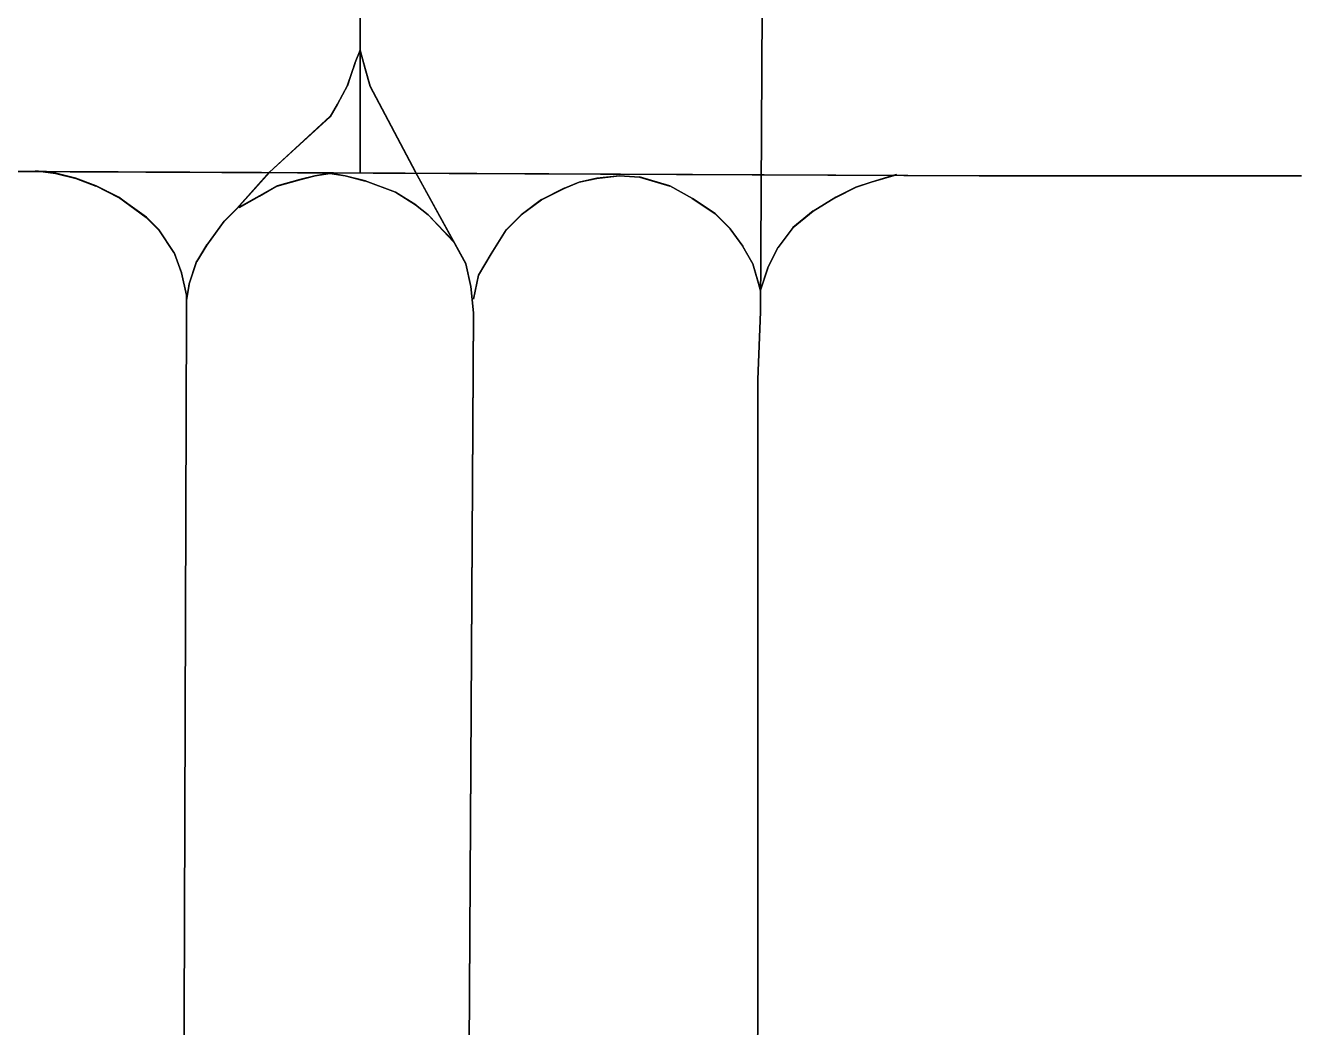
# Model space of a CAD drawing. Extents: x -291248544 to -291003570, y 98625193 to 98746984.
# Drawn here: x -291102699 to -291091094, y 98647190 to 98656306 of the extents above; entities that cross this region are included whole.
import ezdxf

# ---------------------------------------------------------------- set-up
doc = ezdxf.new("R2010")
doc.units = 0

msp = doc.modelspace()

# ---------------------------------------------------------------- linework, layer by layer
at = {"layer": 'mg_to_dxf', "color": 2}
for points in [[(-291095832.83, 98686728.93), (-291095833.82, 98686729.94), (-291096016.93, 98653701.3), (-291096015.93, 98653702.28)], [(-291096015.93, 98653702.28), (-291096014.93, 98653701.26), (-291095831.82, 98686729.93), (-291095832.83, 98686728.93)], [(-291099655.15, 98656516.53), (-291099656.15, 98656517.53), (-291099656.15, 98654971.58), (-291099655.15, 98654972.58)], [(-291099655.15, 98654972.58), (-291099654.15, 98654971.58), (-291099654.15, 98656517.53), (-291099655.15, 98656516.53)], [(-291099655.74, 98656080.68), (-291099654.37, 98656086.79), (-291099702.05, 98655967.59), (-291099700.74, 98655968.18)], [(-291099700.74, 98655968.18), (-291099700.17, 98655966.9), (-291099654.75, 98656080.46), (-291099655.74, 98656080.68)], [(-291099654.74, 98656080.62), (-291099655.37, 98656086.85), (-291099655.75, 98656080.52), (-291099654.74, 98656080.62)], [(-291099654.74, 98656080.62), (-291099655.75, 98656080.52), (-291099610.21, 98655909.74), (-291099609.5, 98655910.98)], [(-291099655.74, 98656080.68), (-291099654.75, 98656080.46), (-291099654.37, 98656086.79), (-291099655.74, 98656080.68)], [(-291099609.5, 98655910.98), (-291099608.28, 98655910.28), (-291099655.37, 98656086.85), (-291099654.74, 98656080.62)], [(-291099701.09, 98655967.24), (-291099701.71, 98655968.53), (-291099770.67, 98655761.64), (-291099769.43, 98655762.19)], [(-291099769.43, 98655762.19), (-291099768.83, 98655760.85), (-291099699.83, 98655967.84), (-291099701.09, 98655967.24)], [(-291099700.74, 98655968.18), (-291099702.05, 98655967.59), (-291099700.17, 98655966.9), (-291099700.74, 98655968.18)], [(-291099701.09, 98655967.24), (-291099699.83, 98655967.84), (-291099701.71, 98655968.53), (-291099701.09, 98655967.24)], [(-291099609.24, 98655910.01), (-291099608.55, 98655911.24), (-291099610.48, 98655910.71), (-291099609.24, 98655910.01)], [(-291099609.24, 98655910.01), (-291099610.48, 98655910.71), (-291099564.39, 98655749.42), (-291099563.74, 98655750.76)], [(-291099609.5, 98655910.98), (-291099610.21, 98655909.74), (-291099608.28, 98655910.28), (-291099609.5, 98655910.98)], [(-291099563.74, 98655750.76), (-291099562.53, 98655750.17), (-291099608.55, 98655911.24), (-291099609.24, 98655910.01)], [(-291099769.83, 98655761.28), (-291099770.28, 98655762.56), (-291099862.25, 98655590.11), (-291099860.91, 98655590.5)], [(-291099860.91, 98655590.5), (-291099860.51, 98655589.12), (-291099768.43, 98655761.77), (-291099769.83, 98655761.28)], [(-291099769.43, 98655762.19), (-291099770.67, 98655761.64), (-291099768.83, 98655760.85), (-291099769.43, 98655762.19)], [(-291099769.83, 98655761.28), (-291099768.43, 98655761.77), (-291099770.28, 98655762.56), (-291099769.83, 98655761.28)], [(-291099563.36, 98655749.83), (-291099562.9, 98655751.09), (-291099564.77, 98655750.34), (-291099563.36, 98655749.83)], [(-291099563.36, 98655749.83), (-291099564.77, 98655750.34), (-291099152.26, 98654971.17), (-291099151.85, 98654972.52)], [(-291099563.74, 98655750.76), (-291099564.39, 98655749.42), (-291099562.53, 98655750.17), (-291099563.74, 98655750.76)], [(-291099151.85, 98654972.52), (-291099150.49, 98654972.1), (-291099562.9, 98655751.09), (-291099563.36, 98655749.83)], [(-291099861.4, 98655589.63), (-291099861.76, 98655590.98), (-291099930.85, 98655475.82), (-291099929.55, 98655476.05)], [(-291099929.55, 98655476.05), (-291099929.29, 98655474.54), (-291099860.02, 98655589.99), (-291099861.4, 98655589.63)], [(-291099860.91, 98655590.5), (-291099862.25, 98655590.11), (-291099860.51, 98655589.12), (-291099860.91, 98655590.5)], [(-291099861.4, 98655589.63), (-291099860.02, 98655589.99), (-291099861.76, 98655590.98), (-291099861.4, 98655589.63)], [(-291099930.18, 98655475.28), (-291099930.22, 98655476.6), (-291100480.21, 98654972.44), (-291100478.76, 98654972.41)], [(-291100478.76, 98654972.41), (-291100478.78, 98654971.03), (-291099928.65, 98655475.32), (-291099930.18, 98655475.28)], [(-291099929.55, 98655476.05), (-291099930.85, 98655475.82), (-291099929.29, 98655474.54), (-291099929.55, 98655476.05)], [(-291099930.18, 98655475.28), (-291099928.65, 98655475.32), (-291099930.22, 98655476.6), (-291099930.18, 98655475.28)], [(-291106429.55, 98654994.96), (-291106430.56, 98654993.97), (-291094024.16, 98654936.74), (-291094025.16, 98654937.75)], [(-291094025.16, 98654937.75), (-291094024.15, 98654938.74), (-291106430.55, 98654995.97), (-291106429.55, 98654994.96)], [(-291102607.23, 98654983.46), (-291102608.1, 98654984.57), (-291102608.35, 98654982.59), (-291102607.23, 98654983.46)], [(-291102607.23, 98654983.46), (-291102608.35, 98654982.59), (-291102424.31, 98654959.59), (-291102425.12, 98654960.69)], [(-291102425.12, 98654960.69), (-291102423.94, 98654961.55), (-291102608.1, 98654984.57), (-291102607.23, 98654983.46)], [(-291102424.14, 98654960.51), (-291102424.92, 98654961.74), (-291102425.29, 98654959.77), (-291102424.14, 98654960.51)], [(-291102424.14, 98654960.51), (-291102425.29, 98654959.77), (-291102241.33, 98654913.78), (-291102242, 98654914.98)], [(-291102425.12, 98654960.69), (-291102424.31, 98654959.59), (-291102423.94, 98654961.55), (-291102425.12, 98654960.69)], [(-291102242, 98654914.98), (-291102240.73, 98654915.69), (-291102424.92, 98654961.74), (-291102424.14, 98654960.51)], [(-291102241.05, 98654914.68), (-291102241.69, 98654915.99), (-291102242.28, 98654914.08), (-291102241.05, 98654914.68)], [(-291102241.05, 98654914.68), (-291102242.28, 98654914.08), (-291102058.34, 98654845.1), (-291102058.88, 98654846.37)], [(-291102242, 98654914.98), (-291102241.33, 98654913.78), (-291102240.73, 98654915.69), (-291102242, 98654914.98)], [(-291102058.88, 98654846.37), (-291102057.54, 98654846.93), (-291102241.69, 98654915.99), (-291102241.05, 98654914.68)], [(-291100479.46, 98654971.7), (-291100479.5, 98654973.15), (-291100777.73, 98654640.51), (-291100776.34, 98654640.57)], [(-291100776.34, 98654640.57), (-291100776.28, 98654639.14), (-291100478.08, 98654971.75), (-291100479.46, 98654971.7)], [(-291100478.76, 98654972.41), (-291100480.21, 98654972.44), (-291100478.78, 98654971.03), (-291100478.76, 98654972.41)], [(-291100479.46, 98654971.7), (-291100478.08, 98654971.75), (-291100479.5, 98654973.15), (-291100479.46, 98654971.7)], [(-291100204.95, 98654903.28), (-291100204.24, 98654904.51), (-291100411.33, 98654846.99), (-291100409.98, 98654846.33)], [(-291100409.98, 98654846.33), (-291100410.56, 98654845.13), (-291100203.73, 98654902.58), (-291100204.95, 98654903.28)], [(-291100067.62, 98654937.62), (-291100066.86, 98654938.85), (-291100205.21, 98654904.26), (-291100203.98, 98654903.53)], [(-291100203.98, 98654903.53), (-291100205.21, 98654904.26), (-291100204.7, 98654902.32), (-291100203.98, 98654903.53)], [(-291100204.95, 98654903.28), (-291100203.73, 98654902.58), (-291100204.24, 98654904.51), (-291100204.95, 98654903.28)], [(-291100203.98, 98654903.53), (-291100204.7, 98654902.32), (-291100066.45, 98654936.89), (-291100067.62, 98654937.62)], [(-291099930.31, 98654960.55), (-291099929.31, 98654961.73), (-291100067.84, 98654938.64), (-291100066.65, 98654937.83)], [(-291100066.65, 98654937.83), (-291100067.84, 98654938.64), (-291100067.43, 98654936.68), (-291100066.65, 98654937.83)], [(-291100067.62, 98654937.62), (-291100066.45, 98654936.89), (-291100066.86, 98654938.85), (-291100067.62, 98654937.62)], [(-291100066.65, 98654937.83), (-291100067.43, 98654936.68), (-291099929.31, 98654959.7), (-291099930.31, 98654960.55)], [(-291099929.31, 98654960.55), (-291099930.31, 98654961.73), (-291099930.31, 98654959.7), (-291099929.31, 98654960.55)], [(-291099792.97, 98654937.83), (-291099791.78, 98654938.64), (-291099930.31, 98654961.73), (-291099929.31, 98654960.55)], [(-291099930.31, 98654960.55), (-291099929.31, 98654959.7), (-291099929.31, 98654961.73), (-291099930.31, 98654960.55)], [(-291099929.31, 98654960.55), (-291099930.31, 98654959.7), (-291099792.19, 98654936.68), (-291099792.97, 98654937.83)], [(-291099792, 98654937.62), (-291099792.76, 98654938.85), (-291099793.17, 98654936.89), (-291099792, 98654937.62)], [(-291099792, 98654937.62), (-291099793.17, 98654936.89), (-291099609.19, 98654890.89), (-291099609.86, 98654892.09)], [(-291099792.97, 98654937.83), (-291099792.19, 98654936.68), (-291099791.78, 98654938.64), (-291099792.97, 98654937.83)], [(-291099609.86, 98654892.09), (-291099608.59, 98654892.8), (-291099792.76, 98654938.85), (-291099792, 98654937.62)], [(-291099655.15, 98654972.58), (-291099656.15, 98654971.58), (-291099654.15, 98654971.58), (-291099655.15, 98654972.58)], [(-291099608.91, 98654891.79), (-291099609.55, 98654893.1), (-291099610.14, 98654891.19), (-291099608.91, 98654891.79)], [(-291099608.91, 98654891.79), (-291099610.14, 98654891.19), (-291099334.69, 98654787.89), (-291099335.19, 98654789.15)], [(-291099609.86, 98654892.09), (-291099609.19, 98654890.89), (-291099608.59, 98654892.8), (-291099609.86, 98654892.09)], [(-291099335.19, 98654789.15), (-291099333.8, 98654789.7), (-291099609.55, 98654893.1), (-291099608.91, 98654891.79)], [(-291099151.37, 98654971.64), (-291099150.97, 98654973), (-291099152.73, 98654972.03), (-291099151.37, 98654971.64)], [(-291099151.37, 98654971.64), (-291099152.73, 98654972.03), (-291098694.55, 98654135.86), (-291098694.09, 98654137.1)], [(-291099151.85, 98654972.52), (-291099152.26, 98654971.17), (-291099150.49, 98654972.1), (-291099151.85, 98654972.52)], [(-291098694.09, 98654137.1), (-291098692.66, 98654136.57), (-291099150.97, 98654973), (-291099151.37, 98654971.64)], [(-291097664.34, 98654880.33), (-291097663.72, 98654881.68), (-291097802.09, 98654824.02), (-291097800.75, 98654823.5)], [(-291097800.75, 98654823.5), (-291097801.25, 98654822.2), (-291097663.12, 98654879.76), (-291097664.34, 98654880.33)], [(-291097504.15, 98654914.75), (-291097503.33, 98654915.95), (-291097664.67, 98654881.38), (-291097663.39, 98654880.63)], [(-291097663.39, 98654880.63), (-291097664.67, 98654881.38), (-291097664.07, 98654879.46), (-291097663.39, 98654880.63)], [(-291097664.34, 98654880.33), (-291097663.12, 98654879.76), (-291097663.72, 98654881.68), (-291097664.34, 98654880.33)], [(-291097663.39, 98654880.63), (-291097664.07, 98654879.46), (-291097503.01, 98654913.97), (-291097504.15, 98654914.75)], [(-291097298.17, 98654937.69), (-291097297.19, 98654938.8), (-291097504.32, 98654915.79), (-291097503.16, 98654914.91)], [(-291097503.16, 98654914.91), (-291097504.32, 98654915.79), (-291097504, 98654913.81), (-291097503.16, 98654914.91)], [(-291097504.15, 98654914.75), (-291097503.01, 98654913.97), (-291097503.33, 98654915.95), (-291097504.15, 98654914.75)], [(-291097503.16, 98654914.91), (-291097504, 98654913.81), (-291097297.15, 98654936.8), (-291097298.17, 98654937.69)], [(-291097297.17, 98654937.71), (-291097298.19, 98654938.78), (-291097298.15, 98654936.77), (-291097297.17, 98654937.71)], [(-291097115.07, 98654926.33), (-291097113.89, 98654927.26), (-291097298.19, 98654938.78), (-291097297.17, 98654937.71)], [(-291097298.17, 98654937.69), (-291097297.15, 98654936.8), (-291097297.19, 98654938.8), (-291097298.17, 98654937.69)], [(-291097297.17, 98654937.71), (-291097298.15, 98654936.77), (-291097114.23, 98654925.28), (-291097115.07, 98654926.33)], [(-291097114.08, 98654926.16), (-291097114.87, 98654927.43), (-291097115.22, 98654925.45), (-291097114.08, 98654926.16)], [(-291097114.08, 98654926.16), (-291097115.22, 98654925.45), (-291096839.81, 98654845.12), (-291096840.39, 98654846.33)], [(-291097115.07, 98654926.33), (-291097114.23, 98654925.28), (-291097113.89, 98654927.26), (-291097115.07, 98654926.33)], [(-291096840.39, 98654846.33), (-291096839.03, 98654846.98), (-291097114.87, 98654927.43), (-291097114.08, 98654926.16)], [(-291095009.32, 98654880.37), (-291095008.68, 98654881.64), (-291095147.04, 98654835.52), (-291095145.7, 98654834.91)], [(-291095145.7, 98654834.91), (-291095146.27, 98654833.66), (-291095008.07, 98654879.73), (-291095009.32, 98654880.37)], [(-291094780.45, 98654949.04), (-291094779.78, 98654950.29), (-291095009.63, 98654881.33), (-291095008.37, 98654880.67)], [(-291095008.37, 98654880.67), (-291095009.63, 98654881.33), (-291095009.03, 98654879.43), (-291095008.37, 98654880.67)], [(-291095009.32, 98654880.37), (-291095008.07, 98654879.73), (-291095008.68, 98654881.64), (-291095009.32, 98654880.37)], [(-291095008.37, 98654880.67), (-291095009.03, 98654879.43), (-291094779.2, 98654948.37), (-291094780.45, 98654949.04)], [(-291094780.45, 98654949.04), (-291094779.2, 98654948.37), (-291094779.78, 98654950.29), (-291094780.45, 98654949.04)], [(-291094025.16, 98654937.75), (-291094024.16, 98654936.74), (-291094024.15, 98654938.74), (-291094025.16, 98654937.75)], [(-291094024.16, 98654937.74), (-291094025.16, 98654938.74), (-291094025.16, 98654936.74), (-291094024.16, 98654937.74)], [(-291092102.55, 98654937.74), (-291092101.55, 98654938.74), (-291094025.16, 98654938.74), (-291094024.16, 98654937.74)], [(-291094024.16, 98654937.74), (-291094025.16, 98654936.74), (-291092101.55, 98654936.74), (-291092102.55, 98654937.74)], [(-291092102.55, 98654937.74), (-291092101.55, 98654936.74), (-291092101.55, 98654938.74), (-291092102.55, 98654937.74)], [(-291092101.55, 98654937.74), (-291092102.55, 98654938.74), (-291092102.55, 98654936.74), (-291092101.55, 98654937.74)], [(-291091095.47, 98654937.74), (-291091094.47, 98654938.74), (-291092102.55, 98654938.74), (-291092101.55, 98654937.74)], [(-291092101.55, 98654937.74), (-291092102.55, 98654936.74), (-291091094.47, 98654936.74), (-291091095.47, 98654937.74)], [(-291091095.47, 98654937.74), (-291091094.47, 98654936.74), (-291091094.47, 98654938.74), (-291091095.47, 98654937.74)], [(-291102057.96, 98654845.97), (-291102058.46, 98654847.33), (-291102059.26, 98654845.5), (-291102057.96, 98654845.97)], [(-291102057.96, 98654845.97), (-291102059.26, 98654845.5), (-291101852.49, 98654742.11), (-291101852.87, 98654743.42)], [(-291102058.88, 98654846.37), (-291102058.34, 98654845.1), (-291102057.54, 98654846.93), (-291102058.88, 98654846.37)], [(-291101852.87, 98654743.42), (-291101851.45, 98654743.83), (-291102058.46, 98654847.33), (-291102057.96, 98654845.97)], [(-291100410.9, 98654845.94), (-291100410.41, 98654847.37), (-291100571.61, 98654755.26), (-291100570.24, 98654754.89)], [(-291100570.24, 98654754.89), (-291100570.62, 98654753.52), (-291100409.64, 98654845.51), (-291100410.9, 98654845.94)], [(-291100409.98, 98654846.33), (-291100411.33, 98654846.99), (-291100410.56, 98654845.13), (-291100409.98, 98654846.33)], [(-291100410.9, 98654845.94), (-291100409.64, 98654845.51), (-291100410.41, 98654847.37), (-291100410.9, 98654845.94)], [(-291099334.29, 98654788.7), (-291099334.7, 98654790.14), (-291099335.59, 98654788.34), (-291099334.29, 98654788.7)], [(-291099334.29, 98654788.7), (-291099335.59, 98654788.34), (-291099151.77, 98654673.45), (-291099152.04, 98654674.8)], [(-291099335.19, 98654789.15), (-291099334.69, 98654787.89), (-291099333.8, 98654789.7), (-291099335.19, 98654789.15)], [(-291099152.04, 98654674.8), (-291099150.61, 98654675.08), (-291099334.7, 98654790.14), (-291099334.29, 98654788.7)], [(-291097801.66, 98654823.08), (-291097801.18, 98654824.44), (-291098008.18, 98654720.94), (-291098006.75, 98654720.53)], [(-291098006.75, 98654720.53), (-291098007.12, 98654719.23), (-291097800.34, 98654822.62), (-291097801.66, 98654823.08)], [(-291097800.75, 98654823.5), (-291097802.09, 98654824.02), (-291097801.25, 98654822.2), (-291097800.75, 98654823.5)], [(-291097801.66, 98654823.08), (-291097800.34, 98654822.62), (-291097801.18, 98654824.44), (-291097801.66, 98654823.08)], [(-291096839.46, 98654845.95), (-291096839.96, 98654847.36), (-291096840.73, 98654845.51), (-291096839.46, 98654845.95)], [(-291096839.46, 98654845.95), (-291096840.73, 98654845.51), (-291096633.99, 98654730.65), (-291096634.35, 98654731.99)], [(-291096840.39, 98654846.33), (-291096839.81, 98654845.12), (-291096839.03, 98654846.98), (-291096840.39, 98654846.33)], [(-291096634.35, 98654731.99), (-291096632.95, 98654732.36), (-291096839.96, 98654847.36), (-291096839.46, 98654845.95)], [(-291095146.63, 98654834.52), (-291095146.11, 98654835.9), (-291095330.22, 98654743.85), (-291095328.84, 98654743.42)], [(-291095328.84, 98654743.42), (-291095329.25, 98654742.1), (-291095145.35, 98654834.05), (-291095146.63, 98654834.52)], [(-291095145.7, 98654834.91), (-291095147.04, 98654835.52), (-291095146.27, 98654833.66), (-291095145.7, 98654834.91)], [(-291095146.63, 98654834.52), (-291095145.35, 98654834.05), (-291095146.11, 98654835.9), (-291095146.63, 98654834.52)], [(-291101852.01, 98654742.9), (-291101852.3, 98654744.35), (-291101853.34, 98654742.63), (-291101852.01, 98654742.9)], [(-291101852.01, 98654742.9), (-291101853.34, 98654742.63), (-291101600.89, 98654559.03), (-291101601.05, 98654560.38)], [(-291101852.87, 98654743.42), (-291101852.49, 98654742.11), (-291101851.45, 98654743.83), (-291101852.87, 98654743.42)], [(-291101601.05, 98654560.38), (-291101599.59, 98654560.56), (-291101852.3, 98654744.35), (-291101852.01, 98654742.9)], [(-291100777.03, 98654639.84), (-291100777.05, 98654641.24), (-291100892.23, 98654526.06), (-291100890.76, 98654526.11)], [(-291100777.03, 98654639.84), (-291100775.59, 98654639.86), (-291100777.05, 98654641.24), (-291100777.03, 98654639.84)], [(-291100571.11, 98654754.39), (-291100570.74, 98654755.75), (-291100754.71, 98654652.27), (-291100753.35, 98654651.89)], [(-291100753.35, 98654651.89), (-291100754.71, 98654652.27), (-291100753.73, 98654650.53), (-291100753.35, 98654651.89)], [(-291100753.35, 98654651.89), (-291100753.73, 98654650.53), (-291100569.75, 98654754.01), (-291100571.11, 98654754.39)], [(-291100570.24, 98654754.89), (-291100571.61, 98654755.26), (-291100570.62, 98654753.52), (-291100570.24, 98654754.89)], [(-291100571.11, 98654754.39), (-291100569.75, 98654754.01), (-291100570.74, 98654755.75), (-291100571.11, 98654754.39)], [(-291099151.22, 98654674.22), (-291099151.42, 98654675.66), (-291099152.58, 98654674.03), (-291099151.22, 98654674.22)], [(-291099151.22, 98654674.22), (-291099152.58, 98654674.03), (-291099037.46, 98654581.93), (-291099037.56, 98654583.29)], [(-291099152.04, 98654674.8), (-291099151.77, 98654673.45), (-291099150.61, 98654675.08), (-291099152.04, 98654674.8)], [(-291099037.56, 98654583.29), (-291099036.1, 98654583.4), (-291099151.42, 98654675.66), (-291099151.22, 98654674.22)], [(-291098007.6, 98654720.01), (-291098007.33, 98654721.46), (-291098191.37, 98654583.43), (-291098189.91, 98654583.28)], [(-291098189.91, 98654583.28), (-291098190.05, 98654581.92), (-291098006.27, 98654719.75), (-291098007.6, 98654720.01)], [(-291098006.75, 98654720.53), (-291098008.18, 98654720.94), (-291098007.12, 98654719.23), (-291098006.75, 98654720.53)], [(-291098007.6, 98654720.01), (-291098006.27, 98654719.75), (-291098007.33, 98654721.46), (-291098007.6, 98654720.01)], [(-291096633.49, 98654731.47), (-291096633.81, 98654732.88), (-291096634.85, 98654731.17), (-291096633.49, 98654731.47)], [(-291096633.49, 98654731.47), (-291096634.85, 98654731.17), (-291096428.14, 98654593.37), (-291096428.34, 98654594.7)], [(-291096634.35, 98654731.99), (-291096633.99, 98654730.65), (-291096632.95, 98654732.36), (-291096634.35, 98654731.99)], [(-291096428.34, 98654594.7), (-291096426.86, 98654594.92), (-291096633.81, 98654732.88), (-291096633.49, 98654731.47)], [(-291095329.71, 98654742.93), (-291095329.34, 98654744.33), (-291095536.28, 98654617.87), (-291095534.85, 98654617.57)], [(-291095534.85, 98654617.57), (-291095535.13, 98654616.23), (-291095328.37, 98654742.58), (-291095329.71, 98654742.93)], [(-291095328.84, 98654743.42), (-291095330.22, 98654743.85), (-291095329.25, 98654742.1), (-291095328.84, 98654743.42)], [(-291095329.71, 98654742.93), (-291095328.37, 98654742.58), (-291095329.34, 98654744.33), (-291095329.71, 98654742.93)], [(-291101600.29, 98654559.73), (-291101600.35, 98654561.21), (-291101601.65, 98654559.68), (-291101600.29, 98654559.73)], [(-291101600.29, 98654559.73), (-291101601.65, 98654559.68), (-291101486.63, 98654444.66), (-291101486.56, 98654446)], [(-291101601.05, 98654560.38), (-291101600.89, 98654559.03), (-291101599.59, 98654560.56), (-291101601.05, 98654560.38)], [(-291101486.56, 98654446), (-291101485.07, 98654445.93), (-291101600.35, 98654561.21), (-291101600.29, 98654559.73)], [(-291100891.41, 98654525.35), (-291100891.58, 98654526.81), (-291101052.46, 98654308.48), (-291101051.03, 98654308.72)], [(-291101051.03, 98654308.72), (-291101050.8, 98654307.36), (-291100890.06, 98654525.51), (-291100891.41, 98654525.35)], [(-291100890.76, 98654526.11), (-291100892.23, 98654526.06), (-291100890.71, 98654524.75), (-291100890.76, 98654526.11)], [(-291100891.41, 98654525.35), (-291100890.06, 98654525.51), (-291100891.58, 98654526.81), (-291100891.41, 98654525.35)], [(-291100890.76, 98654526.11), (-291100890.71, 98654524.75), (-291100775.59, 98654639.86), (-291100777.03, 98654639.84)], [(-291100776.34, 98654640.57), (-291100777.73, 98654640.51), (-291100776.28, 98654639.14), (-291100776.34, 98654640.57)], [(-291099036.82, 98654582.61), (-291099036.84, 98654584.08), (-291099038.19, 98654582.6), (-291099036.82, 98654582.61)], [(-291099036.82, 98654582.61), (-291099038.19, 98654582.6), (-291098808.67, 98654341.6), (-291098808.63, 98654343.01)], [(-291099037.56, 98654583.29), (-291099037.46, 98654581.93), (-291099036.1, 98654583.4), (-291099037.56, 98654583.29)], [(-291098808.63, 98654343.01), (-291098807.22, 98654342.98), (-291099036.84, 98654584.08), (-291099036.82, 98654582.61)], [(-291098190.66, 98654582.62), (-291098190.61, 98654584.09), (-291098328.78, 98654445.92), (-291098327.28, 98654446)], [(-291098327.28, 98654446), (-291098327.21, 98654444.66), (-291098189.3, 98654582.57), (-291098190.66, 98654582.62)], [(-291098189.91, 98654583.28), (-291098191.37, 98654583.43), (-291098190.05, 98654581.92), (-291098189.91, 98654583.28)], [(-291098190.66, 98654582.62), (-291098189.3, 98654582.57), (-291098190.61, 98654584.09), (-291098190.66, 98654582.62)], [(-291096427.56, 98654594.07), (-291096427.64, 98654595.55), (-291096428.91, 98654594), (-291096427.56, 98654594.07)], [(-291096427.56, 98654594.07), (-291096428.91, 98654594), (-291096291, 98654456.09), (-291096290.94, 98654457.45)], [(-291096428.34, 98654594.7), (-291096428.14, 98654593.37), (-291096426.86, 98654594.92), (-291096428.34, 98654594.7)], [(-291096290.94, 98654457.45), (-291096289.47, 98654457.39), (-291096427.64, 98654595.55), (-291096427.56, 98654594.07)], [(-291095535.67, 98654616.99), (-291095535.47, 98654618.44), (-291095719.5, 98654468.92), (-291095717.99, 98654468.85)], [(-291095717.99, 98654468.85), (-291095718.05, 98654467.52), (-291095534.31, 98654616.81), (-291095535.67, 98654616.99)], [(-291095534.85, 98654617.57), (-291095536.28, 98654617.87), (-291095535.13, 98654616.23), (-291095534.85, 98654617.57)], [(-291095535.67, 98654616.99), (-291095534.31, 98654616.81), (-291095535.47, 98654618.44), (-291095535.67, 98654616.99)], [(-291101485.93, 98654445.23), (-291101485.71, 98654446.7), (-291101487.26, 98654445.43), (-291101485.93, 98654445.23)], [(-291101485.93, 98654445.23), (-291101487.26, 98654445.43), (-291101349.49, 98654238.78), (-291101349.16, 98654240.07)], [(-291101486.56, 98654446), (-291101486.63, 98654444.66), (-291101485.07, 98654445.93), (-291101486.56, 98654446)], [(-291101349.16, 98654240.07), (-291101347.7, 98654239.69), (-291101485.71, 98654446.7), (-291101485.93, 98654445.23)], [(-291098327.91, 98654445.22), (-291098328.15, 98654446.7), (-291098466.09, 98654228.31), (-291098464.7, 98654228.63)], [(-291098464.7, 98654228.63), (-291098464.38, 98654227.27), (-291098326.58, 98654445.45), (-291098327.91, 98654445.22)], [(-291098327.28, 98654446), (-291098328.78, 98654445.92), (-291098327.21, 98654444.66), (-291098327.28, 98654446)], [(-291098327.91, 98654445.22), (-291098326.58, 98654445.45), (-291098328.15, 98654446.7), (-291098327.91, 98654445.22)], [(-291096290.3, 98654456.68), (-291096290.11, 98654458.15), (-291096291.65, 98654456.85), (-291096290.3, 98654456.68)], [(-291096290.3, 98654456.68), (-291096291.65, 98654456.85), (-291096176.7, 98654295.93), (-291096176.44, 98654297.28)], [(-291096290.94, 98654457.45), (-291096291, 98654456.09), (-291096289.47, 98654457.39), (-291096290.94, 98654457.45)], [(-291096176.44, 98654297.28), (-291096175.01, 98654297.01), (-291096290.11, 98654458.15), (-291096290.3, 98654456.68)], [(-291095718.69, 98654468.13), (-291095718.81, 98654469.64), (-291095856.87, 98654285.56), (-291095855.41, 98654285.83)], [(-291095855.41, 98654285.83), (-291095855.16, 98654284.5), (-291095717.36, 98654468.24), (-291095718.69, 98654468.13)], [(-291095717.99, 98654468.85), (-291095719.5, 98654468.92), (-291095718.05, 98654467.52), (-291095717.99, 98654468.85)], [(-291095718.69, 98654468.13), (-291095717.36, 98654468.24), (-291095718.81, 98654469.64), (-291095718.69, 98654468.13)], [(-291101051.59, 98654307.89), (-291101051.9, 98654309.3), (-291101144.06, 98654159.54), (-291101142.62, 98654159.97)], [(-291101142.62, 98654159.97), (-291101142.23, 98654158.69), (-291101050.24, 98654308.19), (-291101051.59, 98654307.89)], [(-291101051.03, 98654308.72), (-291101052.46, 98654308.48), (-291101050.8, 98654307.36), (-291101051.03, 98654308.72)], [(-291101051.59, 98654307.89), (-291101050.24, 98654308.19), (-291101051.9, 98654309.3), (-291101051.59, 98654307.89)], [(-291098808.63, 98654343.01), (-291098808.67, 98654341.6), (-291098807.22, 98654342.98), (-291098808.63, 98654343.01)], [(-291096175.9, 98654296.44), (-291096175.55, 98654297.85), (-291096177.24, 98654296.77), (-291096175.9, 98654296.44)], [(-291096175.9, 98654296.44), (-291096177.24, 98654296.77), (-291096085.27, 98654135.83), (-291096084.84, 98654137.1)], [(-291096176.44, 98654297.28), (-291096176.7, 98654295.93), (-291096175.01, 98654297.01), (-291096176.44, 98654297.28)], [(-291096084.84, 98654137.1), (-291096083.42, 98654136.61), (-291096175.55, 98654297.85), (-291096175.9, 98654296.44)], [(-291101348.7, 98654239.18), (-291101348.16, 98654240.58), (-291101349.95, 98654239.67), (-291101348.7, 98654239.18)], [(-291101348.7, 98654239.18), (-291101349.95, 98654239.67), (-291101281, 98654055.79), (-291101280.39, 98654057.02)], [(-291101349.16, 98654240.07), (-291101349.49, 98654238.78), (-291101347.7, 98654239.69), (-291101349.16, 98654240.07)], [(-291101280.39, 98654057.02), (-291101279.08, 98654056.37), (-291101348.16, 98654240.58), (-291101348.7, 98654239.18)], [(-291098465.22, 98654227.78), (-291098465.57, 98654229.16), (-291098580.61, 98654033.59), (-291098579.15, 98654034.1)], [(-291098579.15, 98654034.1), (-291098578.72, 98654032.86), (-291098463.86, 98654228.12), (-291098465.22, 98654227.78)], [(-291098464.7, 98654228.63), (-291098466.09, 98654228.31), (-291098464.38, 98654227.27), (-291098464.7, 98654228.63)], [(-291098465.22, 98654227.78), (-291098463.86, 98654228.12), (-291098465.57, 98654229.16), (-291098465.22, 98654227.78)], [(-291095855.94, 98654284.98), (-291095856.34, 98654286.41), (-291095948.42, 98654102.26), (-291095947.04, 98654102.77)], [(-291095947.04, 98654102.77), (-291095946.56, 98654101.49), (-291095854.63, 98654285.35), (-291095855.94, 98654284.98)], [(-291095855.41, 98654285.83), (-291095856.87, 98654285.56), (-291095855.16, 98654284.5), (-291095855.41, 98654285.83)], [(-291095855.94, 98654284.98), (-291095854.63, 98654285.35), (-291095856.34, 98654286.41), (-291095855.94, 98654284.98)], [(-291101143.04, 98654159.07), (-291101143.64, 98654160.45), (-291101212.68, 98653953.31), (-291101211.39, 98653954.03)], [(-291101211.39, 98653954.03), (-291101210.73, 98653952.84), (-291101141.81, 98654159.6), (-291101143.04, 98654159.07)], [(-291101142.62, 98654159.97), (-291101144.06, 98654159.54), (-291101142.23, 98654158.69), (-291101142.62, 98654159.97)], [(-291101143.04, 98654159.07), (-291101141.81, 98654159.6), (-291101143.64, 98654160.45), (-291101143.04, 98654159.07)], [(-291098693.74, 98654136.16), (-291098693.01, 98654137.51), (-291098694.9, 98654136.79), (-291098693.74, 98654136.16)], [(-291098693.74, 98654136.16), (-291098694.9, 98654136.79), (-291098648.95, 98653930.02), (-291098648.18, 98653931.15)], [(-291098694.09, 98654137.1), (-291098694.55, 98654135.86), (-291098692.66, 98654136.57), (-291098694.09, 98654137.1)], [(-291098648.18, 98653931.15), (-291098646.97, 98653930.33), (-291098693.01, 98654137.51), (-291098693.74, 98654136.16)], [(-291096084.46, 98654136.17), (-291096083.8, 98654137.53), (-291096085.66, 98654136.75), (-291096084.46, 98654136.17)], [(-291096084.46, 98654136.17), (-291096085.66, 98654136.75), (-291096016.75, 98653895.58), (-291096016.07, 98653896.81)], [(-291096084.84, 98654137.1), (-291096085.27, 98654135.83), (-291096083.42, 98654136.61), (-291096084.84, 98654137.1)], [(-291096016.07, 98653896.81), (-291096014.83, 98653896.13), (-291096083.8, 98654137.53), (-291096084.46, 98654136.17)], [(-291095947.42, 98654101.85), (-291095948.03, 98654103.18), (-291096017.04, 98653896.17), (-291096015.77, 98653896.81)], [(-291096015.77, 98653896.81), (-291096015.14, 98653895.54), (-291095946.18, 98654102.42), (-291095947.42, 98654101.85)], [(-291095947.04, 98654102.77), (-291095948.42, 98654102.26), (-291095946.56, 98654101.49), (-291095947.04, 98654102.77)], [(-291095947.42, 98654101.85), (-291095946.18, 98654102.42), (-291095948.03, 98654103.18), (-291095947.42, 98654101.85)], [(-291101280.1, 98654056.06), (-291101279.36, 98654057.32), (-291101281.28, 98654056.75), (-291101280.1, 98654056.06)], [(-291101280.1, 98654056.06), (-291101281.28, 98654056.75), (-291101235.33, 98653849.95), (-291101234.55, 98653851.05)], [(-291101280.39, 98654057.02), (-291101281, 98654055.79), (-291101279.08, 98654056.37), (-291101280.39, 98654057.02)], [(-291101234.55, 98653851.05), (-291101233.33, 98653850.17), (-291101279.36, 98654057.32), (-291101280.1, 98654056.06)], [(-291101211.62, 98653953.06), (-291101212.45, 98653954.28), (-291101235.5, 98653804.44), (-291101234.36, 98653805.27)], [(-291101234.36, 98653805.27), (-291101233.52, 98653804.13), (-291101210.5, 98653953.81), (-291101211.62, 98653953.06)], [(-291101211.39, 98653954.03), (-291101212.68, 98653953.31), (-291101210.73, 98653952.84), (-291101211.39, 98653954.03)], [(-291101211.62, 98653953.06), (-291101210.5, 98653953.81), (-291101212.45, 98653954.28), (-291101211.62, 98653953.06)], [(-291098579.51, 98654033.17), (-291098580.25, 98654034.52), (-291098626.26, 98653815.94), (-291098625.08, 98653816.71)], [(-291098625.08, 98653816.71), (-291098624.31, 98653815.53), (-291098578.36, 98654033.79), (-291098579.51, 98654033.17)], [(-291098579.15, 98654034.1), (-291098580.61, 98654033.59), (-291098578.72, 98654032.86), (-291098579.15, 98654034.1)], [(-291098579.51, 98654033.17), (-291098578.36, 98654033.79), (-291098580.25, 98654034.52), (-291098579.51, 98654033.17)], [(-291101234.44, 98653850.05), (-291101233.44, 98653851.17), (-291101235.44, 98653850.95), (-291101234.44, 98653850.05)], [(-291101234.44, 98653850.05), (-291101235.44, 98653850.95), (-291101235.44, 98653678.4), (-291101234.44, 98653679.39)], [(-291101234.55, 98653851.05), (-291101235.33, 98653849.95), (-291101233.33, 98653850.17), (-291101234.55, 98653851.05)], [(-291101234.44, 98653679.39), (-291101233.44, 98653678.39), (-291101233.44, 98653851.17), (-291101234.44, 98653850.05)], [(-291098648.02, 98653930.17), (-291098647.13, 98653931.32), (-291098649.11, 98653931.01), (-291098648.02, 98653930.17)], [(-291098648.02, 98653930.17), (-291098649.11, 98653931.01), (-291098626.14, 98653689.8), (-291098625.23, 98653690.84)], [(-291098648.18, 98653931.15), (-291098648.95, 98653930.02), (-291098646.97, 98653930.33), (-291098648.18, 98653931.15)], [(-291098625.23, 98653690.84), (-291098624.14, 98653689.88), (-291098647.13, 98653931.32), (-291098648.02, 98653930.17)], [(-291096015.77, 98653896.81), (-291096017.04, 98653896.17), (-291096015.14, 98653895.54), (-291096015.77, 98653896.81)], [(-291096016.07, 98653896.81), (-291096016.75, 98653895.58), (-291096014.83, 98653896.13), (-291096016.07, 98653896.81)], [(-291101234.36, 98653805.27), (-291101235.5, 98653804.44), (-291101233.52, 98653804.13), (-291101234.36, 98653805.27)], [(-291098625.08, 98653816.71), (-291098626.26, 98653815.94), (-291098624.31, 98653815.53), (-291098625.08, 98653816.71)], [(-291101234.44, 98653678.39), (-291101235.43, 98653679.4), (-291101258.33, 98647269.71), (-291101257.32, 98647270.7)], [(-291101257.32, 98647270.7), (-291101256.33, 98647269.7), (-291101233.43, 98653679.39), (-291101234.44, 98653678.39)], [(-291101234.44, 98653679.39), (-291101235.44, 98653678.4), (-291101233.44, 98653678.39), (-291101234.44, 98653679.39)], [(-291101234.44, 98653678.39), (-291101233.43, 98653679.39), (-291101235.43, 98653679.4), (-291101234.44, 98653678.39)], [(-291098625.19, 98653689.84), (-291098626.18, 98653690.79), (-291098717.74, 98638251.76), (-291098716.73, 98638252.76)], [(-291098716.73, 98638252.76), (-291098715.74, 98638251.75), (-291098624.18, 98653690.88), (-291098625.19, 98653689.84)], [(-291098625.19, 98653689.84), (-291098624.18, 98653690.88), (-291098626.18, 98653690.79), (-291098625.19, 98653689.84)], [(-291098625.23, 98653690.84), (-291098626.14, 98653689.8), (-291098624.14, 98653689.88), (-291098625.23, 98653690.84)], [(-291096015.95, 98653701.28), (-291096016.91, 98653702.3), (-291096039.84, 98653083.32), (-291096038.8, 98653084.3)], [(-291096038.8, 98653084.3), (-291096037.84, 98653083.28), (-291096014.91, 98653702.26), (-291096015.95, 98653701.28)], [(-291096015.93, 98653702.28), (-291096016.93, 98653701.3), (-291096014.93, 98653701.26), (-291096015.93, 98653702.28)], [(-291096015.95, 98653701.28), (-291096014.91, 98653702.26), (-291096016.91, 98653702.3), (-291096015.95, 98653701.28)], [(-291096038.8, 98653084.3), (-291096039.84, 98653083.32), (-291096037.84, 98653083.28), (-291096038.8, 98653084.3)], [(-291096038.82, 98653083.3), (-291096039.82, 98653084.32), (-291096039.82, 98647281.15), (-291096038.82, 98647282.15)], [(-291096038.82, 98653083.3), (-291096037.82, 98653084.28), (-291096039.82, 98653084.32), (-291096038.82, 98653083.3)], [(-291096038.82, 98647282.15), (-291096037.82, 98647281.14), (-291096037.82, 98653084.28), (-291096038.82, 98653083.3)], [(-291101257.33, 98647269.7), (-291101258.32, 98647270.71), (-291101281.22, 98644717.68), (-291101280.21, 98644718.67)], [(-291101280.21, 98644718.67), (-291101279.22, 98644717.66), (-291101256.32, 98647270.7), (-291101257.33, 98647269.7)], [(-291101257.32, 98647270.7), (-291101258.33, 98647269.71), (-291101256.33, 98647269.7), (-291101257.32, 98647270.7)], [(-291101257.33, 98647269.7), (-291101256.32, 98647270.7), (-291101258.32, 98647270.71), (-291101257.33, 98647269.7)], [(-291096038.82, 98647281.15), (-291096039.81, 98647282.15), (-291096062.71, 98644774.9), (-291096061.7, 98644775.89)], [(-291096061.7, 98644775.89), (-291096060.71, 98644774.89), (-291096037.81, 98647282.14), (-291096038.82, 98647281.15)], [(-291096038.82, 98647282.15), (-291096039.82, 98647281.15), (-291096037.82, 98647281.14), (-291096038.82, 98647282.15)], [(-291096038.82, 98647281.15), (-291096037.81, 98647282.14), (-291096039.81, 98647282.15), (-291096038.82, 98647281.15)]]:
    msp.add_3dface(points, dxfattribs=at)

doc.saveas('drawing.dxf')
